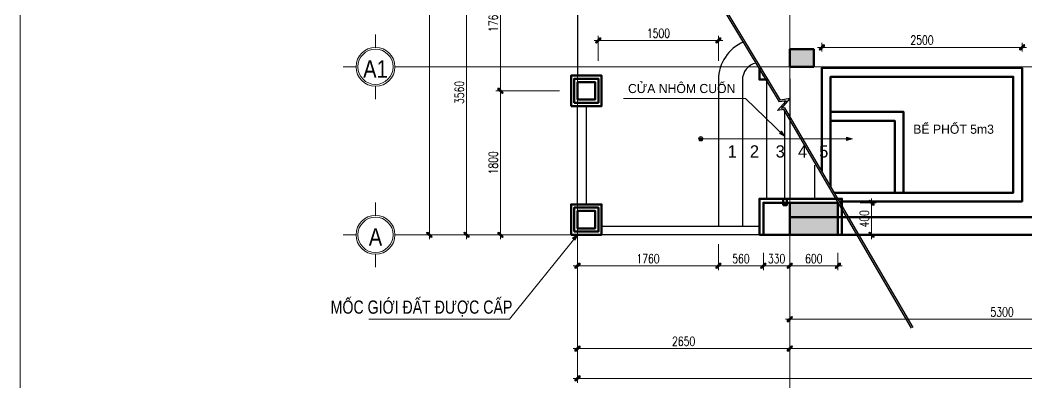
# Model space of a CAD drawing. Extents: x -165145 to 691808, y -202842 to 311040.
# Drawn here: x 539440 to 552006, y 39178 to 43712 of the extents above; entities that cross this region are included whole.
import ezdxf
from ezdxf.enums import TextEntityAlignment as Align

# ---------------------------------------------------------------- set-up
doc = ezdxf.new("R2010")
doc.units = 0
doc.header["$LTSCALE"] = 10
doc.header["$MEASUREMENT"] = 0
doc.linetypes.add('HIDDEN', pattern=[2.3807, 1.587, -0.7937])
doc.linetypes.add('TIM', pattern=[26.01, 10, -3, 0.01, -3, 10])
doc.layers.get('Defpoints').update_dxf_attribs({"color": 5, "linetype": 'CONTINUOUS'})
for name, color, linetype, lineweight in [('ARROWS', 1, 'CONTINUOUS', 0), ('DIM', 8, 'CONTINUOUS', 13), ('GE_KC_NETKHUAT', 9, 'HIDDEN', 20), ('KHUNG', 9, 'CONTINUOUS', 13), ('netchia', 2, 'CONTINUOUS', 20), ('TEXT', 4, 'CONTINUOUS', 20), ('THAY', 147, 'CONTINUOUS', 25), ('TRUC', 251, 'TIM', 5), ('wall', 7, 'CONTINUOUS', 50)]:
    doc.layers.add(name, color=color, linetype=linetype, lineweight=lineweight)
doc.layers.add('KCS_DIM', color=1, linetype='CONTINUOUS')
doc.layers.add('KCS_TEXT', color=2, linetype='CONTINUOUS')
doc.styles.add('ROMANS', font='romans', dxfattribs={"width": 0.75, "bigfont": 'vns'})
doc.styles.add('STYLE1', font='')
doc.styles.add('VNARIALH', font='', dxfattribs={"width": 0.75})
doc.styles.add('VnArialNarrowH', font='')
doc.styles.get('STYLE1').set_extended_font_data('.VnAvantH')
doc.styles.get('VNARIALH').set_extended_font_data('.VnArialH')
doc.styles.get('VnArialNarrowH').set_extended_font_data('.VnArial NarrowH')
doc.dimstyles.new('fit0.75', dxfattribs={"dimscale": 0.5625, "dimtxt": 200, "dimasz": 75, "dimexe": 100, "dimexo": 400, "dimgap": 0.03, "dimtad": 0, "dimdec": 0, "dimdsep": 46, "dimtxsty": 'ROMANS', "dimblk": 'alex', "dimcen": 150, "dimclrd": 8, "dimclre": 8, "dimclrt": 7, "dimaunit": 1, "dimadec": 0, "dimazin": 0, "dimtfac": 0.072, "dimtdec": 0, "dimtix": 1, "dimtmove": 2, "dimatfit": 3, "dimldrblk": 'a-01', "dimfxl": 100, "dimtvp": 0.8, "dimtolj": 1, "dimarcsym": 0})

# ---------------------------------------------------------------- blocks, each defined once
blk = doc.blocks.new('tentruc')
at = {"layer": 'DIM'}
for p, q in [((0, 311), (0, 516)), ((-516, 0), (-311, 0)), ((-516, 0), (-311, 0)), ((311, 0), (516, 0)), ((311, 0), (516, 0)), ((0, -516), (0, -311))]:
    blk.add_line(p, q, dxfattribs=at)
at = {"layer": 'DIM', "ltscale": 0.5}
blk.add_circle((0, 0), 311, dxfattribs=at)
at = {"layer": 'DIM'}
blk.add_circle((0, 0), 281, dxfattribs=at)
at = {"layer": 'DIM', "color": 7, "linetype": 'ByBlock', "ltscale": 0.5, "style": 'VNARIALH', "width": 1.1}
blk.add_attdef('A', text='', height=281, dxfattribs=at).set_placement((0, -107), align=Align.CENTER)
blk = doc.blocks.new('alex')
at = {"layer": 'ARROWS'}
h = blk.add_hatch(color=1, dxfattribs=at)
edge = h.paths.add_edge_path()
edge.add_line((0.4, 0.74), (-0.74, -0.4))
edge.add_ellipse((-0.57, -0.57), major_axis=(0.17, 0.17), ratio=1, start_angle=90, end_angle=270)
edge.add_line((-0.4, -0.74), (0.74, 0.4))
edge.add_ellipse((0.57, 0.57), major_axis=(0.17, 0.17), ratio=1, start_angle=270, end_angle=450)
blk.add_lwpolyline([(0.4, 0.74), (-0.74, -0.4, 1), (-0.4, -0.74), (0.74, 0.4, 1)], format="xyb", close=True, dxfattribs=at)
at = {"layer": 'netchia', "color": 2}
for p, q in [((1.27, 0), (-1.27, 0)), ((0, -1.27), (0, 1.27))]:
    blk.add_line(p, q, dxfattribs=at)
blk = doc.blocks.new('*D97')
at = {"layer": 'Defpoints', "color": 0, "ltscale": 0.05, "transparency": 16777216}
for p in [(1192087, -239134), (1192456, -239134), (1192087, -239534)]:
    blk.add_point(p, dxfattribs=at)
at = {"layer": 'DIM', "color": 8, "lineweight": -2, "ltscale": 0.05, "transparency": 16777216}
for p, q in [((1192312, -239134), (1192512, -239134)), ((1192456, -239492), (1192456, -239176)), ((1192312, -239534), (1192512, -239534))]:
    blk.add_line(p, q, dxfattribs=at)
at = {"layer": 'DIM', "color": 8, "lineweight": -2, "ltscale": 0.05, "transparency": 16777216, "xscale": 42.1875, "yscale": 42.1875, "zscale": 42.1875}
for p, rotation in [((1192456, -239134), 90), ((1192456, -239534), 270)]:
    blk.add_blockref('alex', p, dxfattribs=dict(at, rotation=rotation))
at = {"layer": 'DIM', "color": 7, "ltscale": 0.05, "transparency": 16777216, "insert": (1192366, -239334), "char_height": 112.5, "attachment_point": 5, "rotation": 90, "style": 'ROMANS'}
blk.add_mtext('\\A1;400', dxfattribs=at)
blk = doc.blocks.new('a-01')
at = {"layer": 'ARROWS'}
blk.add_hatch(color=256, dxfattribs=at).paths.add_polyline_path([(-1.8, 0.49), (-1.8, -0.49), (0, 0)])
at = {"layer": 'netchia'}
blk.add_lwpolyline([(-1.8, 0.49), (-1.8, -0.49), (0, 0), (0, 0)], close=True, dxfattribs=at)
blk = doc.blocks.new('*D101')
at = {"layer": 'Defpoints', "color": 0, "transparency": 16777216}
for p in [(1191435, -239162), (1206285, -239162), (1206285, -240955)]:
    blk.add_point(p, dxfattribs=at)
at = {"layer": 'DIM', "color": 8, "lineweight": -2, "transparency": 16777216}
for p, q in [((1191435, -239387), (1191435, -241011)), ((1206285, -239387), (1206285, -241011)), ((1191477, -240955), (1206243, -240955))]:
    blk.add_line(p, q, dxfattribs=at)
at = {"layer": 'DIM', "color": 8, "lineweight": -2, "transparency": 16777216, "xscale": 42.1875, "yscale": 42.1875, "zscale": 42.1875, "rotation": 180}
blk.add_blockref('alex', (1191435, -240955), dxfattribs=at)
at = {"layer": 'DIM', "color": 8, "lineweight": -2, "transparency": 16777216, "xscale": 42.1875, "yscale": 42.1875, "zscale": 42.1875}
blk.add_blockref('alex', (1206285, -240955), dxfattribs=at)
at = {"layer": 'DIM', "color": 7, "transparency": 16777216, "insert": (1198860, -240865), "char_height": 112.5, "attachment_point": 5, "style": 'ROMANS'}
blk.add_mtext('\\A1;14850', dxfattribs=at)
blk = doc.blocks.new('*D106')
at = {"layer": 'Defpoints', "color": 0, "transparency": 16777216}
for p in [(1191435, -239534), (1196735, -239534), (1196735, -240589)]:
    blk.add_point(p, dxfattribs=at)
at = {"layer": 'DIM', "color": 8, "lineweight": -2, "transparency": 16777216}
for p, q in [((1191435, -239759), (1191435, -240646)), ((1196735, -239759), (1196735, -240646)), ((1191477, -240589), (1196693, -240589))]:
    blk.add_line(p, q, dxfattribs=at)
at = {"layer": 'DIM', "color": 8, "lineweight": -2, "transparency": 16777216, "xscale": 42.1875, "yscale": 42.1875, "zscale": 42.1875, "rotation": 180}
blk.add_blockref('alex', (1191435, -240589), dxfattribs=at)
at = {"layer": 'DIM', "color": 8, "lineweight": -2, "transparency": 16777216, "xscale": 42.1875, "yscale": 42.1875, "zscale": 42.1875}
blk.add_blockref('alex', (1196735, -240589), dxfattribs=at)
at = {"layer": 'DIM', "color": 7, "transparency": 16777216, "insert": (1194085, -240499), "char_height": 112.5, "attachment_point": 5, "style": 'ROMANS'}
blk.add_mtext('\\A1;5300', dxfattribs=at)
blk = doc.blocks.new('*D129')
at = {"layer": 'Defpoints', "color": 0, "transparency": 16777216}
for p in [(1191105, -239534), (1191435, -239534), (1191435, -239921)]:
    blk.add_point(p, dxfattribs=at)
at = {"layer": 'DIM', "color": 8, "lineweight": -2, "transparency": 16777216}
for p, q in [((1191105, -239759), (1191105, -239977)), ((1191435, -239759), (1191435, -239977)), ((1191147, -239921), (1191393, -239921))]:
    blk.add_line(p, q, dxfattribs=at)
at = {"layer": 'DIM', "color": 8, "lineweight": -2, "transparency": 16777216, "xscale": 42.1875, "yscale": 42.1875, "zscale": 42.1875, "rotation": 180}
blk.add_blockref('alex', (1191105, -239921), dxfattribs=at)
at = {"layer": 'DIM', "color": 8, "lineweight": -2, "transparency": 16777216, "xscale": 42.1875, "yscale": 42.1875, "zscale": 42.1875}
blk.add_blockref('alex', (1191435, -239921), dxfattribs=at)
at = {"layer": 'DIM', "color": 7, "transparency": 16777216, "insert": (1191270, -239831), "char_height": 112.5, "attachment_point": 5, "style": 'ROMANS'}
blk.add_mtext('\\A1;330', dxfattribs=at)
blk = doc.blocks.new('*D130')
at = {"layer": 'Defpoints', "color": 0, "transparency": 16777216}
for p in [(1188785, -239534), (1206285, -239534), (1206285, -241328)]:
    blk.add_point(p, dxfattribs=at)
at = {"layer": 'DIM', "color": 8, "lineweight": -2, "transparency": 16777216}
for p, q in [((1188785, -239759), (1188785, -241385)), ((1206285, -239759), (1206285, -241385)), ((1188827, -241328), (1206243, -241328))]:
    blk.add_line(p, q, dxfattribs=at)
at = {"layer": 'DIM', "color": 8, "lineweight": -2, "transparency": 16777216, "xscale": 42.1875, "yscale": 42.1875, "zscale": 42.1875, "rotation": 180}
blk.add_blockref('alex', (1188785, -241328), dxfattribs=at)
at = {"layer": 'DIM', "color": 8, "lineweight": -2, "transparency": 16777216, "xscale": 42.1875, "yscale": 42.1875, "zscale": 42.1875}
blk.add_blockref('alex', (1206285, -241328), dxfattribs=at)
at = {"layer": 'DIM', "color": 7, "transparency": 16777216, "insert": (1197535, -241238), "char_height": 112.5, "attachment_point": 5, "style": 'ROMANS'}
blk.add_mtext('\\A1;17500', dxfattribs=at)
blk = doc.blocks.new('*D131')
at = {"layer": 'Defpoints', "color": 0, "transparency": 16777216}
for p in [(1188785, -239534), (1191435, -239534), (1191435, -240955)]:
    blk.add_point(p, dxfattribs=at)
at = {"layer": 'DIM', "color": 8, "lineweight": -2, "transparency": 16777216}
for p, q in [((1188785, -239759), (1188785, -241011)), ((1191435, -239759), (1191435, -241011)), ((1188827, -240955), (1191393, -240955))]:
    blk.add_line(p, q, dxfattribs=at)
at = {"layer": 'DIM', "color": 8, "lineweight": -2, "transparency": 16777216, "xscale": 42.1875, "yscale": 42.1875, "zscale": 42.1875, "rotation": 180}
blk.add_blockref('alex', (1188785, -240955), dxfattribs=at)
at = {"layer": 'DIM', "color": 8, "lineweight": -2, "transparency": 16777216, "xscale": 42.1875, "yscale": 42.1875, "zscale": 42.1875}
blk.add_blockref('alex', (1191435, -240955), dxfattribs=at)
at = {"layer": 'DIM', "color": 7, "transparency": 16777216, "insert": (1190110, -240865), "char_height": 112.5, "attachment_point": 5, "style": 'ROMANS'}
blk.add_mtext('\\A1;2650', dxfattribs=at)
blk = doc.blocks.new('*D132')
at = {"layer": 'Defpoints', "color": 0, "transparency": 16777216}
for p in [(1186936, -232534), (1188785, -232534), (1188785, -239534)]:
    blk.add_point(p, dxfattribs=at)
at = {"layer": 'DIM', "color": 8, "lineweight": -2, "transparency": 16777216}
for p, q in [((1188560, -232534), (1186880, -232534)), ((1186936, -239492), (1186936, -232576)), ((1188560, -239534), (1186880, -239534))]:
    blk.add_line(p, q, dxfattribs=at)
at = {"layer": 'DIM', "color": 8, "lineweight": -2, "transparency": 16777216, "xscale": 42.1875, "yscale": 42.1875, "zscale": 42.1875}
for p, rotation in [((1186936, -232534), 90), ((1186936, -239534), 270)]:
    blk.add_blockref('alex', p, dxfattribs=dict(at, rotation=rotation))
at = {"layer": 'DIM', "color": 7, "transparency": 16777216, "insert": (1186846, -236034), "char_height": 112.5, "attachment_point": 5, "rotation": 90, "style": 'ROMANS'}
blk.add_mtext('\\A1;7000', dxfattribs=at)
blk = doc.blocks.new('*D203')
at = {"layer": 'Defpoints', "color": 0, "transparency": 16777216}
for p in [(1188607, -235974), (1187400, -239534), (1188607, -239534)]:
    blk.add_point(p, dxfattribs=at)
at = {"layer": 'DIM', "color": 8, "lineweight": -2, "transparency": 16777216}
for p, q in [((1188382, -235974), (1187344, -235974)), ((1187400, -236016), (1187400, -239492)), ((1188382, -239534), (1187344, -239534))]:
    blk.add_line(p, q, dxfattribs=at)
at = {"layer": 'DIM', "color": 8, "lineweight": -2, "transparency": 16777216, "xscale": 42.1875, "yscale": 42.1875, "zscale": 42.1875}
for p, rotation in [((1187400, -235974), 90), ((1187400, -239534), 270)]:
    blk.add_blockref('alex', p, dxfattribs=dict(at, rotation=rotation))
at = {"layer": 'DIM', "color": 7, "transparency": 16777216, "insert": (1187310, -237754), "char_height": 112.5, "attachment_point": 5, "rotation": 90, "style": 'ROMANS'}
blk.add_mtext('\\A1;3560', dxfattribs=at)
blk = doc.blocks.new('*D204')
at = {"layer": 'Defpoints', "color": 0, "transparency": 16777216}
for p in [(1188785, -235974), (1187823, -237734), (1188785, -237734)]:
    blk.add_point(p, dxfattribs=at)
at = {"layer": 'DIM', "color": 8, "lineweight": -2, "transparency": 16777216}
for p, q in [((1188560, -235974), (1187767, -235974)), ((1187823, -236016), (1187823, -237692)), ((1188560, -237734), (1187767, -237734))]:
    blk.add_line(p, q, dxfattribs=at)
at = {"layer": 'DIM', "color": 8, "lineweight": -2, "transparency": 16777216, "xscale": 42.1875, "yscale": 42.1875, "zscale": 42.1875}
for p, rotation in [((1187823, -235974), 90), ((1187823, -237734), 270)]:
    blk.add_blockref('alex', p, dxfattribs=dict(at, rotation=rotation))
at = {"layer": 'DIM', "color": 7, "transparency": 16777216, "insert": (1187733, -236854), "char_height": 112.5, "attachment_point": 5, "rotation": 90, "style": 'ROMANS'}
blk.add_mtext('\\A1;1760', dxfattribs=at)
blk = doc.blocks.new('*D219')
at = {"layer": 'Defpoints', "color": 0, "transparency": 16777216}
for p in [(1190545, -237104), (1189045, -237584), (1190545, -237584)]:
    blk.add_point(p, dxfattribs=at)
at = {"layer": 'DIM', "color": 8, "lineweight": -2, "transparency": 16777216}
for p, q in [((1189045, -237359), (1189045, -237048)), ((1189087, -237104), (1190503, -237104)), ((1190545, -237359), (1190545, -237048))]:
    blk.add_line(p, q, dxfattribs=at)
at = {"layer": 'DIM', "color": 8, "lineweight": -2, "transparency": 16777216, "xscale": 42.1875, "yscale": 42.1875, "zscale": 42.1875, "rotation": 180}
blk.add_blockref('alex', (1189045, -237104), dxfattribs=at)
at = {"layer": 'DIM', "color": 8, "lineweight": -2, "transparency": 16777216, "xscale": 42.1875, "yscale": 42.1875, "zscale": 42.1875}
blk.add_blockref('alex', (1190545, -237104), dxfattribs=at)
at = {"layer": 'DIM', "color": 7, "transparency": 16777216, "insert": (1189795, -237014), "char_height": 112.5, "attachment_point": 5, "style": 'ROMANS'}
blk.add_mtext('\\A1;1500', dxfattribs=at)
blk = doc.blocks.new('*D220')
at = {"layer": 'Defpoints', "color": 0, "transparency": 16777216}
for p in [(1188785, -237734), (1187823, -239534), (1188785, -239534)]:
    blk.add_point(p, dxfattribs=at)
at = {"layer": 'DIM', "color": 8, "lineweight": -2, "transparency": 16777216}
for p, q in [((1188560, -237734), (1187767, -237734)), ((1187823, -237776), (1187823, -239492)), ((1188560, -239534), (1187767, -239534))]:
    blk.add_line(p, q, dxfattribs=at)
at = {"layer": 'DIM', "color": 8, "lineweight": -2, "transparency": 16777216, "xscale": 42.1875, "yscale": 42.1875, "zscale": 42.1875}
for p, rotation in [((1187823, -237734), 90), ((1187823, -239534), 270)]:
    blk.add_blockref('alex', p, dxfattribs=dict(at, rotation=rotation))
at = {"layer": 'DIM', "color": 7, "transparency": 16777216, "insert": (1187733, -238634), "char_height": 112.5, "attachment_point": 5, "rotation": 90, "style": 'ROMANS'}
blk.add_mtext('\\A1;1800', dxfattribs=at)
blk = doc.blocks.new('*D224')
at = {"layer": 'Defpoints', "color": 0, "transparency": 16777216}
for p in [(1194335.02296, -237190.75657), (1191835.02296, -237447.25657), (1194335.02296, -237447.25657)]:
    blk.add_point(p, dxfattribs=at)
at = {"layer": 'DIM', "color": 8, "lineweight": -2, "transparency": 16777216}
for p, q in [((1191835.02296, -237222.25657), (1191835.02296, -237134.50657)), ((1194335.02296, -237222.25657), (1194335.02296, -237134.50657)), ((1191877.21046, -237190.75657), (1194292.83546, -237190.75657))]:
    blk.add_line(p, q, dxfattribs=at)
at = {"layer": 'DIM', "color": 8, "lineweight": -2, "transparency": 16777216, "xscale": 42.1875, "yscale": 42.1875, "zscale": 42.1875, "rotation": 180}
blk.add_blockref('alex', (1191835.02296, -237190.75657), dxfattribs=at)
at = {"layer": 'DIM', "color": 8, "lineweight": -2, "transparency": 16777216, "xscale": 42.1875, "yscale": 42.1875, "zscale": 42.1875}
blk.add_blockref('alex', (1194335.02296, -237190.75657), dxfattribs=at)
at = {"layer": 'DIM', "color": 7, "transparency": 16777216, "insert": (1193085.02296, -237100.75657), "char_height": 112.5, "attachment_point": 5, "style": 'ROMANS'}
blk.add_mtext('\\A1;2500', dxfattribs=at)
blk = doc.blocks.new('*D225')
at = {"layer": 'Defpoints', "color": 0, "transparency": 16777216}
for p in [(1190545, -239424), (1188785, -239534), (1190545, -239921)]:
    blk.add_point(p, dxfattribs=at)
at = {"layer": 'DIM', "color": 8, "lineweight": -2, "transparency": 16777216}
for p, q in [((1190545, -239649), (1190545, -239977)), ((1188785, -239759), (1188785, -239977)), ((1188827, -239921), (1190503, -239921))]:
    blk.add_line(p, q, dxfattribs=at)
at = {"layer": 'DIM', "color": 8, "lineweight": -2, "transparency": 16777216, "xscale": 42.1875, "yscale": 42.1875, "zscale": 42.1875, "rotation": 180}
blk.add_blockref('alex', (1188785, -239921), dxfattribs=at)
at = {"layer": 'DIM', "color": 8, "lineweight": -2, "transparency": 16777216, "xscale": 42.1875, "yscale": 42.1875, "zscale": 42.1875}
blk.add_blockref('alex', (1190545, -239921), dxfattribs=at)
at = {"layer": 'DIM', "color": 7, "transparency": 16777216, "insert": (1189665, -239831), "char_height": 112.5, "attachment_point": 5, "style": 'ROMANS'}
blk.add_mtext('\\A1;1760', dxfattribs=at)
blk = doc.blocks.new('*D226')
at = {"layer": 'Defpoints', "color": 0, "transparency": 16777216}
for p in [(1190545, -239534), (1191105, -239534), (1191105, -239921)]:
    blk.add_point(p, dxfattribs=at)
at = {"layer": 'DIM', "color": 8, "lineweight": -2, "transparency": 16777216}
for p, q in [((1190545, -239759), (1190545, -239977)), ((1191105, -239759), (1191105, -239977)), ((1190587, -239921), (1191063, -239921))]:
    blk.add_line(p, q, dxfattribs=at)
at = {"layer": 'DIM', "color": 8, "lineweight": -2, "transparency": 16777216, "xscale": 42.1875, "yscale": 42.1875, "zscale": 42.1875, "rotation": 180}
blk.add_blockref('alex', (1190545, -239921), dxfattribs=at)
at = {"layer": 'DIM', "color": 8, "lineweight": -2, "transparency": 16777216, "xscale": 42.1875, "yscale": 42.1875, "zscale": 42.1875}
blk.add_blockref('alex', (1191105, -239921), dxfattribs=at)
at = {"layer": 'DIM', "color": 7, "transparency": 16777216, "insert": (1190825, -239831), "char_height": 112.5, "attachment_point": 5, "style": 'ROMANS'}
blk.add_mtext('\\A1;560', dxfattribs=at)
blk = doc.blocks.new('*D319')
at = {"layer": 'Defpoints', "color": 0, "transparency": 16777216}
for p in [(1191435, -239534), (1192035, -239534), (1192035, -239921)]:
    blk.add_point(p, dxfattribs=at)
at = {"layer": 'DIM', "color": 8, "lineweight": -2, "transparency": 16777216}
for p, q in [((1191435, -239759), (1191435, -239977)), ((1192035, -239759), (1192035, -239977)), ((1191477, -239921), (1191993, -239921))]:
    blk.add_line(p, q, dxfattribs=at)
at = {"layer": 'DIM', "color": 8, "lineweight": -2, "transparency": 16777216, "xscale": 42.1875, "yscale": 42.1875, "zscale": 42.1875, "rotation": 180}
blk.add_blockref('alex', (1191435, -239921), dxfattribs=at)
at = {"layer": 'DIM', "color": 8, "lineweight": -2, "transparency": 16777216, "xscale": 42.1875, "yscale": 42.1875, "zscale": 42.1875}
blk.add_blockref('alex', (1192035, -239921), dxfattribs=at)
at = {"layer": 'DIM', "color": 7, "transparency": 16777216, "insert": (1191735, -239831), "char_height": 112.5, "attachment_point": 5, "style": 'ROMANS'}
blk.add_mtext('\\A1;600', dxfattribs=at)
blk = doc.blocks.new('A$C1ec07113')
at = {"layer": 'wall', "ltscale": 0.05}
h = blk.add_hatch(dxfattribs=at)
h.set_pattern_fill('AR-CONC', color=256, angle=90, style=0)
h.set_pattern_definition([(140, (43059.5284, -1063416.451), (0.62752135, 7.172601826), [0.75, -8.25]), (85, (43059.5284, -1063416.451), (-7.521921337, -1.387513336), [0.6, -6.6]), (190.4514, (43059.581, -1063415.8535), (-6.89439542, 5.785093817), [0.6374019, -7.01142112]), (136.1842, (43057.528, -1063416.451), (1.65519014, 10.672410486), [1.125, -12.375]), (186.6356, (43057.666, -1063415.562), (-9.74117871, 9.34662706), [0.95610288, -10.51713]), (81.1842, (43057.528, -1063416.451), (-9.74118601, 9.34661945), [0.9, -9.9]), (111, (43058.0284, -1063415.451), (4.026188907, 5.96907052), [0.75, -8.25]), (56, (43058.0284, -1063415.451), (-7.25150045, 2.43315332), [0.6, -6.6]), (161.4514, (43058.364, -1063414.954), (-3.225304967, 8.402226286), [0.6374019, -7.01142112]), (127.5, (43059.5284, -1063416.4512), (-3.3289385383, 0.121598553), [0, -6.52, 0, -6.7, 0, -6.625]), (97.5, (43059.5284, -1063416.4512), (-3.944117119, 2.630695374), [0, -3.82, 0, -6.37, 0, -2.525]), (57.5, (43059.5284, -1063418.6812), (0.2255487173, 5.338224362), [0, -2.5, 0, -7.8, 0, -10.35]), (47.5, (43059.5284, -1063419.681), (-1.001049823, 5.831861693), [0, -3.25, 0, -5.18, 0, -7.35])])
h.paths.add_polyline_path([(9907.5, 10655.9), (9907.5, 10875.9), (9607.5, 10875.9), (9607.5, 10655.9)])
at = {"layer": 'wall'}
h = blk.add_hatch(dxfattribs=at)
h.set_pattern_fill('AR-CONC', color=256, style=0)
h.set_pattern_definition([(50, (-1188518.971, 246757.433), (7.172601826, -0.62752135), [0.75, -8.25]), (355, (-1188518.971, 246757.433), (-1.387513336, 7.521921337), [0.6, -6.6]), (100.45144446, (-1188518.373, 246757.381), (5.785088467, 6.89439991), [0.63740192, -7.01142112]), (46.1842, (-1188518.971, 246759.433), (10.672413307, -1.65519281), [1.125, -12.375]), (96.6356355, (-1188518.082, 246759.295), (9.34661946, 9.74118601), [0.95610342, -10.5171376]), (351.184164, (-1188518.971, 246759.433), (9.34661945, 9.741186), [0.9, -9.90000001]), (21, (-1188517.971, 246758.933), (5.96907052, -4.026188907), [0.75, -8.25]), (326, (-1188517.971, 246758.933), (2.43315332, 7.25150045), [0.6, -6.6]), (71.45144474, (-1188517.4735, 246758.598), (8.402223767, 3.22531153), [0.6374019, -7.01142112]), (37.5, (-1188518.971, 246757.4333), (0.121598553, 3.3289385383), [0, -6.52, 0, -6.7, 0, -6.625]), (7.5, (-1188518.971, 246757.4333), (2.630695374, 3.944117119), [0, -3.82, 0, -6.37, 0, -2.525]), (327.5, (-1188521.201, 246757.4333), (5.338224362, -0.2255487173), [0, -2.5, 0, -7.8, 0, -10.35]), (317.5, (-1188522.201, 246757.4333), (5.831861693, 1.001049823), [0, -3.25, 0, -5.18, 0, -7.35])])
h.paths.add_polyline_path([(10207.5, 8955.9), (9607.5, 8955.9), (9607.5, 8555.9), (10207.5, 8555.9)])
at = {"layer": 'DIM', "ltscale": 0.05}
for radius in [27.2, 27.2, 17.2, 7.23]:
    blk.add_circle((8497, 9757), radius, dxfattribs=at)
at = {"layer": 'KCS_DIM'}
for p, q in [((9546.2, 10214.2), (9546.2, 10229.2)), ((9546.2, 9005.9), (9546.2, 10097.4))]:
    blk.add_line(p, q, dxfattribs=at)
at = {"layer": 'KHUNG', "color": 7}
blk.add_lwpolyline([(0, 0), (29700, 0), (29700, 21000), (0, 21000)], close=True, dxfattribs=at)
at = {"layer": 'THAY', "ltscale": 0.05}
for p, q in [((6957.5, 11922), (6957.5, 10546)), ((8717.6, 10505.9), (8717.6, 8665.9)), ((9017.6, 10505.9), (9017.6, 8665.9)), ((9317.6, 10505.9), (9317.6, 9005.9)), ((9607.6, 10505.9), (9607.6, 9005.9)), ((9917.6, 9427.3), (9917.6, 9005.9))]:
    blk.add_line(p, q, dxfattribs=at)
for points in [[(11146.5, 7398.5), (9545.4, 10142.4), (9504.2, 10136.1), (9612.7, 10259.7), (9490.4, 10240.9), (8081.2, 12582.5)], [(11128.8, 7389.3), (9534.2, 10120.4), (9453, 10108), (9561.4, 10231.6), (9480.2, 10219.1), (8078.8, 12547.7)]]:
    blk.add_lwpolyline(points, dxfattribs=at)
for points in [[(6957.6, 10165.9), (7067.6, 10165.9), (7067.6, 8935.9), (6957.6, 8935.9)], [(7257.6, 8665.9), (9227.6, 8665.9), (9227.6, 8555.9), (7257.6, 8555.9)]]:
    blk.add_lwpolyline(points, close=True, dxfattribs=at)
for radius, start, end in [(510, 112.72777, 180), (210.2, 100.51199, 182.73399)]:
    blk.add_arc((9227.5, 10495.9), radius, start, end, dxfattribs=at)
at = {"layer": 'TRUC', "ltscale": 0.05}
for p, q in [((6957.5, 17138.3), (6957.5, 6705.8)), ((9607.5, 17138.3), (9607.5, 6705.8)), ((4679.1, 10655.9), (26472.1, 10655.9)), ((4679.1, 8555.9), (26653.4, 8555.9))]:
    blk.add_line(p, q, dxfattribs=at)
at = {"layer": 'wall', "ltscale": 0.05}
for p, q in [((24457.5, 8775.9), (9607.5, 8775.9)), ((9607.5, 8555.9), (9227.6, 8555.9)), ((26179.8, 8555.9), (9607.5, 8555.9))]:
    blk.add_line(p, q, dxfattribs=at)
for points in [[(9907.5, 10655.9), (9907.5, 10875.9), (9607.5, 10875.9), (9607.5, 10655.9)], [(6877.6, 10165.9), (7257.6, 10165.9), (7257.6, 10545.9), (6877.6, 10545.9)], [(6917.6, 10205.9), (7217.6, 10205.9), (7217.6, 10505.9), (6917.6, 10505.9)], [(6957.6, 10245.9), (7177.6, 10245.9), (7177.6, 10465.9), (6957.6, 10465.9)], [(6877.6, 8555.9), (7257.6, 8555.9), (7257.6, 8935.9), (6877.6, 8935.9)], [(9523.7, 8925.9), (9568.7, 8925.9), (9568.7, 9005.9), (9523.7, 9005.9)], [(9607.5, 8555.9), (10207.5, 8555.9), (10207.5, 8955.9), (9607.5, 8955.9)], [(6917.6, 8595.9), (7217.6, 8595.9), (7217.6, 8895.9), (6917.6, 8895.9)], [(6957.6, 8635.9), (7177.6, 8635.9), (7177.6, 8855.9), (6957.6, 8855.9)]]:
    blk.add_lwpolyline(points, close=True, dxfattribs=at)
for points in [[(9227.6, 10638.8), (9227.6, 10495.9), (9313.6, 10495.9)], [(10007.5, 9350.4), (10007.5, 10642.5), (12507.5, 10642.5), (12507.5, 8972.5), (10228, 8972.5)], [(9277.6, 10555.7), (9277.6, 10545.9), (9283.5, 10545.9)], [(10117.5, 9161.9), (10117.5, 10532.5), (12397.5, 10532.5), (12397.5, 9082.5), (10163.8, 9082.5)], [(11027.5, 9082.5), (11027.5, 10092.5), (10117.5, 10092.5)], [(10917.5, 9082.5), (10917.5, 9982.5), (10117.5, 9982.5)], [(9227.6, 8555.9), (9227.6, 9005.9), (10257.6, 9005.9), (10257.6, 8555.9)], [(9277.6, 8555.9), (9277.6, 8955.9), (10207.6, 8955.9), (10207.6, 8555.9)]]:
    blk.add_lwpolyline(points, dxfattribs=at)
at = {"layer": 'TEXT'}
ref = blk.add_blockref('tentruc', (4435.9, 10655.9), dxfattribs=dict(at, xscale=0.78125, yscale=0.78125, zscale=0.78125, rotation=180))
ref.add_attrib('A', 'A1', dxfattribs={"color": 7, "linetype": 'ByBlock', "ltscale": 0.5, "height": 219.73, "style": 'VnArialNarrowH'}).set_placement((4435.9, 10518.6), align=Align.CENTER)
ref = blk.add_blockref('tentruc', (4435.9, 8555.9), dxfattribs=dict(at, xscale=0.78125, yscale=0.78125, zscale=0.78125, rotation=180))
ref.add_attrib('A', 'A', dxfattribs={"color": 7, "linetype": 'ByBlock', "ltscale": 0.5, "height": 219.7, "style": 'VnArialNarrowH'}).set_placement((4435.9, 8418.6), align=Align.CENTER)
ref = blk.add_blockref('tentruc', (9607.5, 6302.8), dxfattribs=dict(at, xscale=-0.78125, yscale=0.78125, zscale=0.78125, rotation=180))
ref.add_attrib('A', '1', dxfattribs={"color": 7, "linetype": 'ByBlock', "ltscale": 0.5, "height": 219.7, "style": 'VnArialNarrowH'}).set_placement((9607.5, 6170.3), align=Align.CENTER)
at = {"layer": 'KCS_TEXT', "ltscale": 0.05, "style": 'STYLE1', "width": 0.8}
blk.add_text('MỐC GIỚI ĐẤT ĐƯỢC CẤP  ', height=165, dxfattribs=at).set_placement((6242.2, 7570), align=Align.RIGHT)
at = {"layer": 'TEXT', "style": 'STYLE1'}
for s, height, p in [('CỬA NHÔM CUỐN', 113.906, (7587.8, 10327.7)), ('BỂ PHỐT 5m3', 113.906, (11148.5, 9819.1)), ('2', 153.1, (9109.4, 9521.8)), ('3', 153.1, (9431.3, 9521.8)), ('1', 153.1, (8831.6, 9521.8)), ('4', 153.1, (9710.2, 9521.8)), ('5', 153.1, (9974.4, 9521.8))]:
    blk.add_text(s, height=height, dxfattribs=at).set_placement(p)
at = {"layer": 'DIM'}
for base, p1, p2, picture, middle in [((5108.9, 15555.9), (6957.5, 8555.9), (6957.5, 15555.9), '*D132', (5018.9, 12055.9)), ((5572.3, 8555.9), (6779.1, 12115.9), (6779.1, 8555.9), '*D203', (5482.3, 10335.9)), ((5995.8, 10355.9), (6957.6, 12115.9), (6957.6, 10355.9), '*D204', (5905.8, 11235.9)), ((5995.8, 8555.9), (6957.6, 10355.9), (6957.6, 8555.9), '*D220', (5905.8, 9455.9))]:
    dim = blk.add_linear_dim(base=base, p1=p1, p2=p2, angle=90, dimstyle='fit0.75', dxfattribs=at)
    dim.commit()
    dim.dimension.update_dxf_attribs({"geometry": picture, "text_midpoint": middle, "insert": (-1181827.5, 248089.8)})
for base, p1, p2, picture, middle in [((8717.6, 10986), (7217.6, 10505.9), (8717.6, 10505.9), '*D219', (7967.6, 11076)), ((12507.5, 10899), (10007.5, 10642.5), (12507.5, 10642.5), '*D224', (11257.5, 10989)), ((24457.5, 7134.6), (9607.5, 8928.1), (24457.5, 8928.1), '*D101', (17032.5, 7224.6)), ((8717.6, 8169.2), (6957.6, 8555.9), (8717.6, 8665.9), '*D225', (7837.6, 8259.2)), ((24457.5, 6761.5), (6957.5, 8555.9), (24457.5, 8555.9), '*D130', (15707.5, 6851.5)), ((9607.5, 7134.6), (6957.5, 8555.9), (9607.5, 8555.9), '*D131', (8282.5, 7224.6)), ((9277.6, 8169.2), (8717.6, 8555.9), (9277.6, 8555.9), '*D226', (8997.6, 8259.2)), ((9607.5, 8169.2), (9277.5, 8555.9), (9607.5, 8555.9), '*D129', (9442.5, 8259.2)), ((14907.5, 7500.5), (9607.5, 8555.9), (14907.5, 8555.9), '*D106', (12257.5, 7590.5)), ((10207.5, 8169.2), (9607.5, 8555.9), (10207.5, 8555.9), '*D319', (9907.5, 8259.2))]:
    dim = blk.add_linear_dim(base=base, p1=p1, p2=p2, dimstyle='fit0.75', dxfattribs=at)
    dim.commit()
    dim.dimension.update_dxf_attribs({"geometry": picture, "text_midpoint": middle, "insert": (-1181827.5, 248089.8)})
at = {"layer": 'DIM', "ltscale": 0.05}
dim = blk.add_linear_dim(base=(10628.7, 8955.9), p1=(10259.1, 8555.9), p2=(10259.1, 8955.9), angle=270, dimstyle='fit0.75', dxfattribs=at)
dim.commit()
dim.dimension.update_dxf_attribs({"geometry": '*D97', "text_midpoint": (10538.7, 8755.9), "insert": (-1181827.5, 248089.8)})
for points in [[(9546.2, 9782.8), (9055.6, 10257.8), (7532.6, 10257.8)], [(10390, 9757), (8497, 9757)]]:
    blk.add_leader(points, dimstyle='fit0.75', override={"dimgap": 0.03, "dimtad": 0}, dxfattribs=at)
blk.add_leader([(6960.6, 8559.7), (6109, 7499.8), (4352.8, 7499.8)], dimstyle='fit0.75', dxfattribs=at)

msp = doc.modelspace()

# ---------------------------------------------------------------- block references
at = {"layer": 'GE_KC_NETKHUAT'}
msp.add_blockref('A$C1ec07113', (539439.64737, 32472.52756), dxfattribs=at)

doc.saveas('drawing.dxf')
